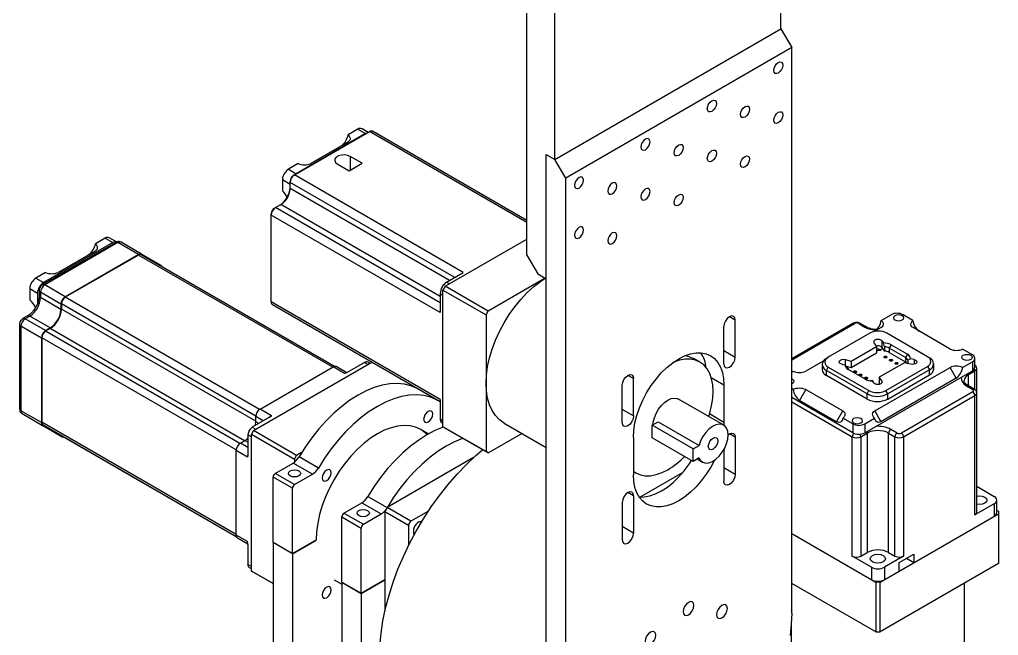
# Model space of a CAD drawing. Header units: millimetres. Extents: x 228 to 8791, y 273 to 5008.
# Drawn here: x 1195.1 to 1516.7, y 473.9 to 676.1 of the extents above; entities that cross this region are included whole.
import ezdxf

# ---------------------------------------------------------------- set-up
doc = ezdxf.new("R2010")
doc.units = ezdxf.units.MM

msp = doc.modelspace()

# ---------------------------------------------------------------- linework, layer by layer
at = {"color": 7, "linetype": 'Continuous', "lineweight": 25}
for p, q in [((1361.767, 598.715), (1361.767, 823.264)), ((1445.206, 673.015), (1445.206, 824.075)), ((1370.959, 630.153), (1370.959, 781.213)), ((1370.959, 630.153), (1445.206, 673.015)), ((1445.206, 673.015), (1448.741, 666.891)), ((1448.741, 666.891), (1374.495, 624.029)), ((1448.741, 481.128), (1448.741, 666.891)), ((1306.189, 640.1), (1302.994, 638.255)), ((1306.189, 640.1), (1308.734, 638.63)), ((1309.625, 639.063), (1307.588, 640.238)), ((1285.364, 625.058), (1310.042, 639.304)), ((1308.734, 638.63), (1285.965, 625.486)), ((1361.767, 609.444), (1310.042, 639.304)), ((1361.767, 610.12), (1311.042, 639.403)), ((1302.924, 635.861), (1290.761, 628.84)), ((1307.603, 628.915), (1303.714, 631.16)), ((1303.714, 631.16), (1303.714, 626.67)), ((1368.131, 441.94), (1368.131, 631.786)), ((1368.131, 631.786), (1370.959, 630.153)), ((1286.615, 628.8), (1283.42, 626.956)), ((1299.471, 628.711), (1303.36, 626.466)), ((1303.36, 626.466), (1307.603, 628.915)), ((1374.495, 624.029), (1370.959, 630.153)), ((1283.42, 626.956), (1285.965, 625.486)), ((1285.011, 624.853), (1285.364, 625.058)), ((1340.872, 593.014), (1285.364, 625.058)), ((1374.495, 438.266), (1374.495, 624.029)), ((1281.44, 623.526), (1281.44, 619.837)), ((1281.44, 623.526), (1283.95, 622.077)), ((1283.95, 620.567), (1283.95, 623.016)), ((1338.043, 591.381), (1283.95, 622.608)), ((1336.275, 590.36), (1283.95, 620.567)), ((1278.823, 614.137), (1279.177, 614.341)), ((1279.177, 614.341), (1280.945, 615.362)), ((1333.271, 583.113), (1279.177, 614.341)), ((1333.271, 585.154), (1280.945, 615.362)), ((1277.763, 583.394), (1277.763, 612.3)), ((1333.271, 579.848), (1277.763, 611.892)), ((1226.667, 602.932), (1202.625, 589.053)), ((1225.72, 602.858), (1202.951, 589.714)), ((1227.417, 602.858), (1203.375, 588.979)), ((1223.174, 604.328), (1219.979, 602.483)), ((1223.174, 604.328), (1225.72, 602.858)), ((1227.12, 602.997), (1224.574, 604.466)), ((1234.134, 598.98), (1227.417, 602.858)), ((1235.134, 599.079), (1228.417, 602.957)), ((1334.897, 588.503), (1361.767, 604.015)), ((1219.909, 600.089), (1207.747, 593.068)), ((1234.134, 598.98), (1210.093, 585.101)), ((1234.134, 598.776), (1210.093, 584.897)), ((1297.951, 561.936), (1234.134, 598.776)), ((1298.518, 562.2), (1235.009, 598.863)), ((1241.569, 595.363), (1235.166, 599.06)), ((1361.767, 598.715), (1365.303, 592.592)), ((1203.6, 593.028), (1200.405, 591.183)), ((1335.392, 589.85), (1340.872, 593.014)), ((1365.303, 592.592), (1368.131, 590.959)), ((1200.405, 591.183), (1202.951, 589.714)), ((1210.093, 585.101), (1203.375, 588.979)), ((1334.897, 588.503), (1334.19, 587.278)), ((1349.039, 580.339), (1334.897, 588.503)), ((1335.392, 589.85), (1336.311, 589.319)), ((1367.783, 591.16), (1349.039, 580.339)), ((1198.425, 587.754), (1200.971, 586.285)), ((1198.425, 587.754), (1198.425, 584.065)), ((1200.971, 586.285), (1200.971, 582.887)), ((1201.522, 587.142), (1201.522, 585.427)), ((1208.678, 582.652), (1201.961, 586.53)), ((1201.961, 586.53), (1201.961, 584.815)), ((1333.271, 586.176), (1333.271, 579.848)), ((1333.271, 586.176), (1334.19, 585.645)), ((1334.19, 587.278), (1348.332, 579.114)), ((1334.19, 542.368), (1334.19, 587.278)), ((1208.678, 580.937), (1201.961, 584.815)), ((1208.678, 582.652), (1208.678, 580.937)), ((1208.855, 582.754), (1208.855, 581.039)), ((1272.682, 545.908), (1208.855, 582.754)), ((1273.919, 548.051), (1210.093, 584.897)), ((1333.271, 551.35), (1277.763, 583.394)), ((1278.177, 582.479), (1333.271, 550.674)), ((1272.672, 544.199), (1208.855, 581.039)), ((1284.364, 578.906), (1333.271, 550.673)), ((1348.332, 579.114), (1349.039, 580.339)), ((1348.332, 579.114), (1348.332, 534.204)), ((1478.186, 577.318), (1481.381, 579.162)), ((1488.536, 577.318), (1485.341, 579.162)), ((1195.087, 575.997), (1195.087, 548.234)), ((1197.676, 578.765), (1196.191, 577.908)), ((1198.425, 578.691), (1196.941, 577.834)), ((1203.658, 573.956), (1196.941, 577.834)), ((1205.143, 574.813), (1198.425, 578.691)), ((1430.158, 577.424), (1428.284, 578.506)), ((1430.158, 565.176), (1430.158, 577.424)), ((1468.839, 576.341), (1448.741, 564.739)), ((1448.741, 564.401), (1469.339, 576.292)), ((1470.753, 576.292), (1472.825, 575.096)), ((1473.325, 575.145), (1471.253, 576.341)), ((1202.244, 571.506), (1195.526, 575.384)), ((1195.526, 575.384), (1195.526, 547.622)), ((1205.143, 574.813), (1203.658, 573.956)), ((1205.143, 574.609), (1203.658, 573.752)), ((1267.484, 536.906), (1203.658, 573.752)), ((1268.959, 537.769), (1205.143, 574.609)), ((1426.411, 563.013), (1426.411, 575.261)), ((1474.475, 573.108), (1460.757, 565.188)), ((1478.116, 574.924), (1475.868, 573.626)), ((1493.379, 565.392), (1480.015, 573.108)), ((1500.768, 567.903), (1488.606, 574.924)), ((1202.244, 571.506), (1202.244, 543.744)), ((1202.421, 571.609), (1202.421, 543.846)), ((1266.247, 534.762), (1202.421, 571.609)), ((1475.738, 569.889), (1476.605, 568.739)), ((1478.398, 570.557), (1478.887, 569.907)), ((1478.398, 570.557), (1478.398, 568.434)), ((1479.285, 568.657), (1478.887, 569.907)), ((1481.397, 569.301), (1480.773, 568.22)), ((1481.397, 569.301), (1486.786, 566.191)), ((1430.158, 565.176), (1426.411, 567.34)), ((1468.325, 563.959), (1476.605, 568.739)), ((1468.325, 561.836), (1476.605, 566.616)), ((1476.605, 568.739), (1476.605, 566.616)), ((1478.398, 568.434), (1479.285, 567.255)), ((1479.285, 568.657), (1479.285, 567.255)), ((1486.161, 565.11), (1480.773, 568.22)), ((1480.773, 568.22), (1480.773, 566.818)), ((1480.773, 566.818), (1486.161, 563.707)), ((1486.786, 566.191), (1486.161, 565.11)), ((1508.11, 566.018), (1504.915, 567.862)), ((1271.965, 541.138), (1310.855, 563.589)), ((1308.451, 563.507), (1302.745, 560.213)), ((1308.451, 563.507), (1309.583, 562.854)), ((1310.168, 563.192), (1309.451, 563.606)), ((1310.855, 563.589), (1324.998, 555.425)), ((1418.582, 563.621), (1416.46, 564.845)), ((1459.108, 563.95), (1453.368, 560.636)), ((1458.727, 562.868), (1458.727, 561.14)), ((1460.133, 564.828), (1460.757, 565.188)), ((1465.176, 562.924), (1466.301, 562.641)), ((1466.333, 564.459), (1468.325, 563.959)), ((1466.333, 564.459), (1466.333, 562.609)), ((1468.325, 563.959), (1468.325, 561.836)), ((1485.811, 563.424), (1477.531, 558.644)), ((1487.803, 562.924), (1485.811, 563.424)), ((1486.161, 565.11), (1486.161, 563.707)), ((1487.835, 564.741), (1486.919, 564.251)), ((1486.919, 564.251), (1486.919, 563.146)), ((1488.96, 564.459), (1487.835, 564.741)), ((1488.96, 564.459), (1488.96, 562.924)), ((1493.379, 565.392), (1494.003, 565.032)), ((1495.409, 561.344), (1495.409, 563.073)), ((1504.915, 561.887), (1508.11, 563.732)), ((1508.11, 563.732), (1508.11, 560.792)), ((1508.93, 561.935), (1508.93, 564.875)), ((1274.086, 548.159), (1298.127, 562.038)), ((1301.84, 559.895), (1298.127, 562.038)), ((1302.58, 560.143), (1299.127, 562.137)), ((1448.741, 560.319), (1449.221, 560.596)), ((1460.133, 560.909), (1460.757, 561.99)), ((1473.497, 553.194), (1460.133, 560.909)), ((1460.133, 559.18), (1460.133, 560.909)), ((1460.757, 561.99), (1474.121, 554.275)), ((1466.301, 562.641), (1467.217, 561.69)), ((1466.679, 562.249), (1468.325, 561.836)), ((1472.738, 558.082), (1467.35, 561.192)), ((1472.755, 540.382), (1508.11, 560.792)), ((1476.019, 547.56), (1500.768, 561.847)), ((1479.661, 554.275), (1493.379, 562.194)), ((1494.003, 561.113), (1480.285, 553.194)), ((1493.379, 562.194), (1494.003, 561.113)), ((1494.003, 559.384), (1494.003, 561.113)), ((1502.807, 558.316), (1500.768, 561.847)), ((1506.865, 559.527), (1508.937, 560.723)), ((1508.937, 554.54), (1508.937, 560.723)), ((1509.523, 514.238), (1509.523, 561.539)), ((1396.825, 558.182), (1394.951, 559.263)), ((1396.825, 545.933), (1396.825, 558.182)), ((1426.503, 556.068), (1422.335, 558.474)), ((1449.005, 556.624), (1448.741, 556.5)), ((1473.497, 551.465), (1460.133, 559.18)), ((1475.738, 556.826), (1475.249, 557.476)), ((1478.398, 557.494), (1477.531, 558.644)), ((1477.531, 558.644), (1477.531, 556.521)), ((1477.631, 556.389), (1477.531, 556.521)), ((1502.807, 558.316), (1478.058, 544.029)), ((1478.398, 557.494), (1478.398, 556.826)), ((1480.285, 551.465), (1494.003, 559.384)), ((1506.865, 555.783), (1506.865, 559.527)), ((1324.998, 555.425), (1324.829, 555.328)), ((1324.998, 555.425), (1325.705, 555.016)), ((1332.057, 551.229), (1325.693, 554.903)), ((1325.705, 554.897), (1325.705, 555.016)), ((1393.078, 543.77), (1393.078, 556.018)), ((1426.503, 556.068), (1426.503, 543.82)), ((1449.221, 554.621), (1448.741, 554.898)), ((1453.368, 554.581), (1451.329, 551.05)), ((1453.368, 554.581), (1465.53, 547.56)), ((1473.497, 553.194), (1474.121, 554.275)), ((1473.497, 551.465), (1473.497, 553.194)), ((1480.285, 553.194), (1479.661, 554.275)), ((1480.285, 551.465), (1480.285, 553.194)), ((1508.23, 553.841), (1484.797, 540.313)), ((1506.158, 555.853), (1508.23, 554.657)), ((1508.73, 554.706), (1506.658, 555.903)), ((1333.271, 551.35), (1333.271, 545.022)), ((1426.432, 542.924), (1411.582, 551.496)), ((1468.795, 540.382), (1448.741, 551.959)), ((1448.741, 550.571), (1468.632, 539.088)), ((1463.491, 544.029), (1451.329, 551.05)), ((1485.504, 539.088), (1508.937, 552.616)), ((1508.937, 513.422), (1508.937, 552.616)), ((1202.244, 543.744), (1195.526, 547.622)), ((1195.941, 546.706), (1202.658, 542.828)), ((1277.798, 546.016), (1274.086, 548.159)), ((1396.825, 545.933), (1393.078, 548.097)), ((1463.491, 544.029), (1465.53, 547.56)), ((1476.019, 547.56), (1478.058, 544.029)), ((1266.237, 507.006), (1202.421, 543.846)), ((1277.246, 545.493), (1271.54, 542.199)), ((1272.672, 543.994), (1272.672, 545.709)), ((1275.146, 544.281), (1272.672, 545.709)), ((1273.661, 543.423), (1272.672, 543.994)), ((1277.246, 545.493), (1277.798, 546.016)), ((1333.271, 545.022), (1334.19, 544.491)), ((1333.892, 543.649), (1334.19, 543.477)), ((1354.236, 543.611), (1368.131, 535.589)), ((1402.921, 542.862), (1404.874, 543.99)), ((1404.874, 543.99), (1418.309, 536.234)), ((1426.503, 543.82), (1421.735, 546.572)), ((1426.503, 543.82), (1426.482, 542.894)), ((1468.795, 543.322), (1465.6, 545.166)), ((1472.755, 543.322), (1475.949, 545.166)), ((1202.343, 543.01), (1202.375, 542.99)), ((1202.375, 542.99), (1209.093, 539.113)), ((1202.783, 543.045), (1266.292, 506.382)), ((1271.965, 541.138), (1271.257, 539.913)), ((1271.54, 542.199), (1272.672, 541.546)), ((1286.107, 532.974), (1271.965, 541.138)), ((1329.46, 540.034), (1326.907, 541.508)), ((1348.332, 534.204), (1334.19, 542.368)), ((1334.19, 542.368), (1334.897, 541.96)), ((1334.897, 541.96), (1349.039, 533.796)), ((1402.921, 538.78), (1402.921, 542.862)), ((1416.356, 535.106), (1402.921, 542.862)), ((1468.795, 543.322), (1468.795, 540.382)), ((1471.461, 539.088), (1473.532, 540.284)), ((1472.755, 543.322), (1472.755, 540.382)), ((1473.532, 540.284), (1473.532, 501.09)), ((1480.603, 501.09), (1480.603, 540.284)), ((1480.603, 540.284), (1482.675, 539.088)), ((1483.382, 540.313), (1481.311, 541.509)), ((1209.188, 539.347), (1209.218, 539.329)), ((1209.218, 539.329), (1266.293, 506.38)), ((1267.651, 537.014), (1269.136, 537.871)), ((1270.126, 537.299), (1269.136, 537.871)), ((1270.126, 539.749), (1270.126, 533.161)), ((1270.126, 539.749), (1271.257, 539.096)), ((1271.257, 539.913), (1285.4, 531.749)), ((1271.257, 495.003), (1271.257, 539.913)), ((1349.039, 533.796), (1360.138, 540.203)), ((1396.734, 538.883), (1396.734, 526.634)), ((1416.356, 531.024), (1402.921, 538.78)), ((1430.158, 538.933), (1428.284, 540.014)), ((1430.158, 538.933), (1430.158, 526.684)), ((1468.632, 499.894), (1468.632, 539.088)), ((1471.461, 539.088), (1471.461, 499.894)), ((1482.675, 499.894), (1482.675, 539.088)), ((1485.504, 539.088), (1485.504, 499.894)), ((1269.949, 532.421), (1266.237, 534.564)), ((1266.237, 506.802), (1266.237, 534.564)), ((1270.126, 535.585), (1267.651, 537.014)), ((1287.76, 533.928), (1286.107, 532.974)), ((1349.039, 533.796), (1348.332, 534.204)), ((1416.356, 535.106), (1418.309, 536.234)), ((1416.356, 531.024), (1416.356, 535.106)), ((1426.411, 534.804), (1426.411, 524.521)), ((1285.4, 531.749), (1286.107, 532.974)), ((1285.4, 531.749), (1285.4, 530.771)), ((1293.26, 528.833), (1286.896, 532.506)), ((1344.23, 532.238), (1315.805, 515.829)), ((1418.309, 532.151), (1416.356, 531.024)), ((1417.699, 531.799), (1419.432, 530.799)), ((1279.071, 527.073), (1284.932, 530.456)), ((1291.296, 526.782), (1284.932, 530.456)), ((1396.734, 527.737), (1397.583, 527.247)), ((1398.86, 519.287), (1413.062, 527.486)), ((1430.158, 526.684), (1426.411, 528.848)), ((1284.728, 522.174), (1278.364, 525.848)), ((1278.364, 504.416), (1278.364, 525.848)), ((1285.435, 523.399), (1279.071, 527.073)), ((1285.435, 523.399), (1291.296, 526.782)), ((1284.728, 500.742), (1284.728, 522.174)), ((1509.523, 522.823), (1515.252, 519.516)), ((1309.488, 519.464), (1315.8, 515.821)), ((1396.825, 519.69), (1394.951, 520.772)), ((1396.825, 519.69), (1396.825, 507.442)), ((1516.13, 514.209), (1516.13, 518.292)), ((1301.663, 514.031), (1307.524, 517.414)), ((1307.524, 517.414), (1313.888, 513.74)), ((1315.805, 515.829), (1315.098, 514.604)), ((1315.098, 514.604), (1322.876, 510.114)), ((1315.098, 514.604), (1315.098, 481.771)), ((1323.583, 511.339), (1315.805, 515.829)), ((1329.399, 514.696), (1323.583, 511.339)), ((1393.078, 517.526), (1393.078, 505.278)), ((1515.252, 517.067), (1508.937, 513.422)), ((1515.252, 517.067), (1515.252, 512.984)), ((1516.666, 514.617), (1516.13, 514.926)), ((1516.666, 514.617), (1516.666, 497.47)), ((1300.956, 512.806), (1307.32, 509.132)), ((1300.956, 491.374), (1300.956, 512.806)), ((1301.663, 514.031), (1308.027, 510.357)), ((1308.027, 510.357), (1313.888, 513.74)), ((1322.876, 510.114), (1323.583, 511.339)), ((1477.775, 491.35), (1516.666, 513.801)), ((1307.32, 487.7), (1307.32, 509.132)), ((1322.876, 510.114), (1322.876, 503.398)), ((1396.825, 507.442), (1393.078, 509.605)), ((1269.949, 504.659), (1266.237, 506.802)), ((1266.651, 505.886), (1270.091, 503.9)), ((1284.728, 500.742), (1292.527, 505.245)), ((1284.728, 500.701), (1292.506, 505.191)), ((1448.741, 507.294), (1476.361, 491.35)), ((1270.126, 503.715), (1269.949, 504.659)), ((1270.126, 503.715), (1270.126, 497.126)), ((1284.728, 500.742), (1278.364, 504.416)), ((1278.364, 504.375), (1278.399, 504.395)), ((1284.728, 500.701), (1278.364, 504.375)), ((1278.364, 504.375), (1278.364, 459.425)), ((1284.728, 500.701), (1284.728, 455.752)), ((1474.947, 496.249), (1468.632, 499.894)), ((1471.461, 499.894), (1473.532, 501.09)), ((1485.504, 499.894), (1479.189, 496.249)), ((1480.603, 501.09), (1482.675, 499.894)), ((1484.09, 497.853), (1488.827, 500.588)), ((1486.458, 499.097), (1486.349, 499.157)), ((1486.458, 499.097), (1486.458, 499.22)), ((1488.827, 497.73), (1486.458, 499.097)), ((1488.827, 500.588), (1488.827, 497.73)), ((1270.126, 497.126), (1271.257, 496.473)), ((1270.54, 496.21), (1271.257, 495.796)), ((1474.947, 496.249), (1474.947, 492.166)), ((1516.666, 497.47), (1477.775, 475.019)), ((1479.189, 496.249), (1479.189, 492.166)), ((1484.09, 494.995), (1484.09, 497.853)), ((1278.364, 490.901), (1271.257, 495.003)), ((1271.257, 495.003), (1271.965, 494.595)), ((1271.965, 494.595), (1278.364, 490.901)), ((1298.41, 492.143), (1300.956, 490.673)), ((1307.32, 487.7), (1315.063, 492.17)), ((1307.32, 487.659), (1315.063, 492.129)), ((1315.027, 492.149), (1315.063, 492.129)), ((1315.098, 493.528), (1315.063, 492.17)), ((1315.063, 492.129), (1315.098, 490.77)), ((1300.956, 491.374), (1307.32, 487.7)), ((1300.956, 491.333), (1300.991, 491.353)), ((1300.956, 491.333), (1300.956, 446.423)), ((1300.956, 491.333), (1307.32, 487.659)), ((1476.361, 475.019), (1448.741, 490.963)), ((1477.775, 491.35), (1476.361, 491.35)), ((1476.361, 491.35), (1476.361, 475.019)), ((1477.775, 475.019), (1477.775, 491.35)), ((1505.568, 463.584), (1505.568, 491.063)), ((1307.32, 487.659), (1307.32, 442.749)), ((1448.568, 476.89), (1448.568, 463.584)), ((1476.361, 475.019), (1477.775, 475.019))]:
    msp.add_line(p, q, dxfattribs=at)
at = {"color": 7, "linetype": 'Continuous', "lineweight": 25, "flags": 128}
for points in [[(1444.322, 658.542), (1443.754, 658.345), (1443.272, 658.438), (1442.95, 658.809), (1442.837, 659.4), (1442.95, 660.121), (1443.272, 660.863), (1443.754, 661.513), (1444.322, 661.972), (1444.89, 662.169), (1445.372, 662.076), (1445.694, 661.705), (1445.807, 661.114), (1445.694, 660.393), (1445.372, 659.651), (1444.89, 659.001), (1444.322, 658.542)], [(1422.519, 645.956), (1421.951, 645.758), (1421.469, 645.852), (1421.147, 646.222), (1421.034, 646.813), (1421.147, 647.535), (1421.469, 648.277), (1421.951, 648.927), (1422.519, 649.385), (1423.088, 649.583), (1423.569, 649.489), (1423.891, 649.119), (1424.004, 648.528), (1423.891, 647.806), (1423.569, 647.064), (1423.088, 646.414), (1422.519, 645.956)], [(1433.421, 644.084), (1432.852, 643.886), (1432.371, 643.98), (1432.049, 644.35), (1431.936, 644.941), (1432.049, 645.663), (1432.371, 646.405), (1432.852, 647.055), (1433.421, 647.513), (1433.989, 647.711), (1434.471, 647.617), (1434.792, 647.247), (1434.906, 646.656), (1434.792, 645.934), (1434.471, 645.192), (1433.989, 644.542), (1433.421, 644.084)], [(1444.322, 642.211), (1443.754, 642.014), (1443.272, 642.107), (1442.95, 642.478), (1442.837, 643.069), (1442.95, 643.79), (1443.272, 644.532), (1443.754, 645.182), (1444.322, 645.641), (1444.89, 645.838), (1445.372, 645.745), (1445.694, 645.374), (1445.807, 644.783), (1445.694, 644.062), (1445.372, 643.32), (1444.89, 642.67), (1444.322, 642.211)], [(1302.994, 638.255), (1303.358, 637.809), (1303.577, 637.358), (1303.642, 636.921), (1303.552, 636.516), (1303.309, 636.158), (1302.924, 635.861)], [(1309.258, 638.851), (1309.12, 638.809), (1308.734, 638.63)], [(1400.717, 633.37), (1401.285, 633.828), (1401.767, 634.478), (1402.089, 635.22), (1402.202, 635.942), (1402.089, 636.532), (1401.767, 636.903), (1401.285, 636.997), (1400.717, 636.799), (1400.149, 636.34), (1399.667, 635.691), (1399.345, 634.949), (1399.232, 634.227), (1399.345, 633.636), (1399.667, 633.266), (1400.149, 633.172), (1400.717, 633.37)], [(1411.618, 631.497), (1411.05, 631.3), (1410.568, 631.393), (1410.246, 631.764), (1410.133, 632.355), (1410.246, 633.076), (1410.568, 633.818), (1411.05, 634.468), (1411.618, 634.927), (1412.186, 635.124), (1412.668, 635.031), (1412.99, 634.66), (1413.103, 634.069), (1412.99, 633.348), (1412.668, 632.606), (1412.186, 631.956), (1411.618, 631.497)], [(1303.714, 631.16), (1302.86, 631.505), (1301.854, 631.661), (1300.816, 631.608), (1299.872, 631.354), (1299.135, 630.929), (1298.695, 630.384), (1298.604, 629.785), (1298.873, 629.204), (1299.471, 628.711)], [(1422.519, 629.625), (1421.951, 629.428), (1421.469, 629.521), (1421.147, 629.892), (1421.034, 630.483), (1421.147, 631.204), (1421.469, 631.946), (1421.951, 632.596), (1422.519, 633.055), (1423.088, 633.252), (1423.569, 633.158), (1423.891, 632.788), (1424.004, 632.197), (1423.891, 631.476), (1423.569, 630.733), (1423.088, 630.084), (1422.519, 629.625)], [(1433.421, 627.753), (1432.852, 627.555), (1432.371, 627.649), (1432.049, 628.019), (1431.936, 628.61), (1432.049, 629.332), (1432.371, 630.074), (1432.852, 630.724), (1433.421, 631.182), (1433.989, 631.38), (1434.471, 631.286), (1434.792, 630.916), (1434.906, 630.325), (1434.792, 629.603), (1434.471, 628.861), (1433.989, 628.211), (1433.421, 627.753)], [(1285.965, 625.486), (1285.579, 625.219), (1285.441, 625.102)], [(1378.914, 620.783), (1379.483, 621.242), (1379.964, 621.892), (1380.286, 622.634), (1380.399, 623.355), (1380.286, 623.946), (1379.964, 624.317), (1379.483, 624.41), (1378.914, 624.213), (1378.346, 623.754), (1377.864, 623.104), (1377.543, 622.362), (1377.43, 621.641), (1377.543, 621.05), (1377.864, 620.679), (1378.346, 620.586), (1378.914, 620.783)], [(1389.816, 618.911), (1390.384, 619.37), (1390.866, 620.019), (1391.188, 620.762), (1391.301, 621.483), (1391.188, 622.074), (1390.866, 622.444), (1390.384, 622.538), (1389.816, 622.34), (1389.247, 621.882), (1388.766, 621.232), (1388.444, 620.49), (1388.331, 619.769), (1388.444, 619.178), (1388.766, 618.807), (1389.247, 618.714), (1389.816, 618.911)], [(1400.717, 617.039), (1401.285, 617.497), (1401.767, 618.147), (1402.089, 618.889), (1402.202, 619.611), (1402.089, 620.202), (1401.767, 620.572), (1401.285, 620.666), (1400.717, 620.468), (1400.149, 620.01), (1399.667, 619.36), (1399.345, 618.618), (1399.232, 617.896), (1399.345, 617.305), (1399.667, 616.935), (1400.149, 616.841), (1400.717, 617.039)], [(1411.618, 615.167), (1411.05, 614.969), (1410.568, 615.063), (1410.246, 615.433), (1410.133, 616.024), (1410.246, 616.745), (1410.568, 617.488), (1411.05, 618.137), (1411.618, 618.596), (1412.186, 618.793), (1412.668, 618.7), (1412.99, 618.329), (1413.103, 617.738), (1412.99, 617.017), (1412.668, 616.275), (1412.186, 615.625), (1411.618, 615.167)], [(1378.914, 604.452), (1379.483, 604.911), (1379.964, 605.561), (1380.286, 606.303), (1380.399, 607.024), (1380.286, 607.615), (1379.964, 607.986), (1379.483, 608.079), (1378.914, 607.882), (1378.346, 607.423), (1377.864, 606.774), (1377.543, 606.031), (1377.43, 605.31), (1377.543, 604.719), (1377.864, 604.349), (1378.346, 604.255), (1378.914, 604.452)], [(1389.816, 602.58), (1390.384, 603.039), (1390.866, 603.689), (1391.188, 604.431), (1391.301, 605.152), (1391.188, 605.743), (1390.866, 606.114), (1390.384, 606.207), (1389.816, 606.01), (1389.247, 605.551), (1388.766, 604.901), (1388.444, 604.159), (1388.331, 603.438), (1388.444, 602.847), (1388.766, 602.476), (1389.247, 602.383), (1389.816, 602.58)], [(1219.979, 602.483), (1220.343, 602.036), (1220.562, 601.586), (1220.628, 601.149), (1220.538, 600.743), (1220.295, 600.385), (1219.909, 600.089)], [(1235.493, 598.583), (1235.441, 598.726), (1235.31, 598.933), (1235.134, 599.079), (1234.92, 599.158), (1234.676, 599.168), (1234.41, 599.108), (1234.134, 598.98)], [(1348.332, 556.659), (1348.459, 559.338), (1348.837, 562.129), (1349.463, 564.998), (1350.328, 567.908), (1351.421, 570.824), (1352.729, 573.707), (1354.235, 576.522), (1355.92, 579.234), (1357.763, 581.808), (1359.741, 584.212), (1361.829, 586.416), (1364, 588.392), (1366.228, 590.116), (1367.795, 591.153)], [(1284.364, 578.906), (1284.364, 578.906), (1284.333, 578.925)], [(1485.067, 577.442), (1485.438, 577.763), (1485.569, 578.141), (1485.438, 578.52), (1485.067, 578.84), (1484.512, 579.055), (1483.856, 579.13), (1483.201, 579.055), (1482.645, 578.84), (1482.274, 578.52), (1482.144, 578.141), (1482.274, 577.763), (1482.645, 577.442), (1483.201, 577.228), (1483.856, 577.153), (1484.512, 577.228), (1485.067, 577.442)], [(1430.158, 577.424), (1430.016, 578.17), (1429.61, 578.637), (1429.002, 578.756), (1428.285, 578.506), (1427.568, 577.928), (1426.96, 577.108), (1426.553, 576.171), (1426.411, 575.261)], [(1478.186, 577.318), (1478.55, 576.871), (1478.769, 576.42), (1478.835, 575.983), (1478.745, 575.578), (1478.502, 575.22), (1478.116, 574.924)], [(1488.606, 574.924), (1488.22, 575.22), (1487.978, 575.578), (1487.887, 575.983), (1487.953, 576.42), (1488.172, 576.871), (1488.536, 577.318)], [(1478.398, 570.557), (1478.075, 570.825), (1477.599, 571.002), (1477.042, 571.06), (1476.49, 570.99), (1476.025, 570.804), (1475.719, 570.529), (1475.618, 570.208), (1475.738, 569.889)], [(1396.734, 538.883), (1396.861, 541.2), (1397.241, 543.624), (1397.867, 546.114), (1398.728, 548.628), (1399.809, 551.122), (1401.093, 553.553), (1402.557, 555.881), (1404.176, 558.064), (1405.922, 560.067), (1407.766, 561.854), (1409.675, 563.395), (1411.618, 564.663), (1413.561, 565.638), (1415.471, 566.302), (1417.314, 566.643), (1419.06, 566.657), (1420.679, 566.342), (1422.143, 565.705), (1423.427, 564.756), (1424.509, 563.511), (1425.37, 561.992), (1425.996, 560.224), (1426.375, 558.238), (1426.503, 556.068)], [(1478.554, 568.226), (1478.454, 568.013), (1478.129, 567.732)], [(1507.553, 564.461), (1506.998, 564.247), (1506.342, 564.172), (1505.687, 564.247), (1505.131, 564.461), (1504.76, 564.782), (1504.63, 565.161), (1504.76, 565.539), (1505.131, 565.86), (1505.687, 566.074), (1506.342, 566.149), (1506.998, 566.074), (1507.553, 565.86), (1507.924, 565.539), (1508.055, 565.161), (1507.924, 564.782), (1507.553, 564.461)], [(1421.483, 545.781), (1421.802, 546.791), (1422.426, 549.276), (1422.805, 551.694), (1422.932, 554.006), (1422.805, 556.171), (1422.426, 558.152), (1421.802, 559.915), (1420.942, 561.431), (1419.863, 562.673), (1418.583, 563.62), (1417.122, 564.256), (1415.507, 564.57), (1413.765, 564.556), (1411.926, 564.215), (1410.021, 563.553), (1409.699, 563.412)], [(1413.817, 565.744), (1415.001, 565.481), (1416.46, 564.845)], [(1426.411, 563.013), (1426.553, 562.267), (1426.96, 561.799), (1427.568, 561.681), (1428.285, 561.931), (1429.002, 562.509), (1429.61, 563.329), (1430.016, 564.266), (1430.158, 565.176)], [(1465.176, 562.924), (1464.711, 563.11), (1464.405, 563.385), (1464.304, 563.706), (1464.425, 564.025), (1464.747, 564.294), (1465.223, 564.47), (1465.78, 564.528), (1466.333, 564.459)], [(1479.939, 565.054), (1479.777, 564.992), (1479.585, 564.97), (1479.394, 564.992), (1479.232, 565.054), (1479.123, 565.148), (1479.085, 565.259), (1479.123, 565.369), (1479.232, 565.463), (1479.394, 565.525), (1479.585, 565.547), (1479.777, 565.525), (1479.939, 565.463), (1480.047, 565.369), (1480.085, 565.259), (1480.047, 565.148), (1479.939, 565.054)], [(1481.735, 564.018), (1481.573, 563.955), (1481.381, 563.933), (1481.19, 563.955), (1481.028, 564.018), (1480.919, 564.111), (1480.881, 564.222), (1480.919, 564.332), (1481.028, 564.426), (1481.19, 564.488), (1481.381, 564.51), (1481.573, 564.488), (1481.735, 564.426), (1481.843, 564.332), (1481.881, 564.222), (1481.843, 564.111), (1481.735, 564.018)], [(1483.531, 562.981), (1483.369, 562.918), (1483.177, 562.896), (1482.986, 562.918), (1482.824, 562.981), (1482.715, 563.074), (1482.677, 563.185), (1482.715, 563.295), (1482.824, 563.389), (1482.986, 563.452), (1483.177, 563.474), (1483.369, 563.452), (1483.531, 563.389), (1483.639, 563.295), (1483.677, 563.185), (1483.639, 563.074), (1483.531, 562.981)], [(1488.96, 564.459), (1489.425, 564.273), (1489.731, 563.998), (1489.831, 563.677), (1489.711, 563.358), (1489.389, 563.089), (1488.913, 562.913), (1488.356, 562.854), (1487.803, 562.924)], [(1469.912, 560.229), (1469.75, 560.167), (1469.558, 560.145), (1469.367, 560.167), (1469.205, 560.229), (1469.097, 560.323), (1469.058, 560.434), (1469.097, 560.544), (1469.205, 560.638), (1469.367, 560.7), (1469.558, 560.722), (1469.75, 560.7), (1469.912, 560.638), (1470.02, 560.544), (1470.058, 560.434), (1470.02, 560.323), (1469.912, 560.229)], [(1471.708, 559.193), (1471.546, 559.13), (1471.355, 559.108), (1471.163, 559.13), (1471.001, 559.193), (1470.893, 559.286), (1470.855, 559.397), (1470.893, 559.507), (1471.001, 559.601), (1471.163, 559.663), (1471.355, 559.685), (1471.546, 559.663), (1471.708, 559.601), (1471.816, 559.507), (1471.855, 559.397), (1471.816, 559.286), (1471.708, 559.193)], [(1325.693, 554.903), (1323.678, 555.78), (1321.503, 556.331), (1319.188, 556.554), (1316.755, 556.444), (1314.225, 556.003), (1311.623, 555.236), (1308.971, 554.149), (1306.295, 552.752), (1303.618, 551.059), (1300.967, 549.084), (1298.364, 546.847), (1295.834, 544.366), (1293.401, 541.667), (1291.086, 538.772), (1288.911, 535.709), (1286.896, 532.506)], [(1354.236, 543.611), (1354.235, 543.611), (1352.729, 544.688), (1351.421, 546.061), (1350.328, 547.714), (1349.463, 549.626), (1348.837, 551.773), (1348.459, 554.127), (1348.332, 556.659)], [(1393.078, 556.018), (1393.22, 556.928), (1393.627, 557.865), (1394.235, 558.685), (1394.952, 559.264), (1395.669, 559.513), (1396.277, 559.395), (1396.683, 558.927), (1396.825, 558.182)], [(1448.741, 558.147), (1449.005, 558.022), (1449.376, 557.701), (1449.506, 557.323), (1449.376, 556.945), (1449.005, 556.624)], [(1473.504, 558.156), (1473.342, 558.093), (1473.151, 558.071), (1472.959, 558.093), (1472.797, 558.156), (1472.689, 558.249), (1472.651, 558.36), (1472.689, 558.47), (1472.797, 558.564), (1472.959, 558.627), (1473.151, 558.649), (1473.342, 558.627), (1473.504, 558.564), (1473.613, 558.47), (1473.651, 558.36), (1473.613, 558.249), (1473.504, 558.156)], [(1474.574, 557.515), (1474.593, 557.527), (1474.755, 557.59), (1474.947, 557.612), (1475.138, 557.59), (1475.3, 557.527), (1475.409, 557.434), (1475.447, 557.323), (1475.426, 557.241)], [(1475.738, 556.826), (1476.061, 556.558), (1476.537, 556.381), (1477.093, 556.323), (1477.646, 556.393), (1478.111, 556.579), (1478.417, 556.853), (1478.518, 557.175), (1478.398, 557.494)], [(1332.057, 551.229), (1330.042, 552.106), (1327.867, 552.658), (1325.552, 552.88), (1323.119, 552.77), (1320.589, 552.329), (1317.987, 551.562), (1315.335, 550.475), (1312.659, 549.079), (1309.982, 547.385), (1307.33, 545.411), (1304.728, 543.173), (1302.198, 540.693), (1299.765, 537.993), (1297.45, 535.098), (1295.275, 532.035), (1293.26, 528.833)], [(1403.146, 542.992), (1403.257, 543.92), (1403.623, 545.339), (1404.213, 546.763), (1404.996, 548.121), (1405.935, 549.344), (1406.981, 550.37), (1408.083, 551.149), (1409.184, 551.642), (1410.23, 551.823), (1411.169, 551.684), (1411.582, 551.496)], [(1330.81, 546.55), (1330.697, 547.141), (1330.375, 547.511), (1329.893, 547.605), (1329.325, 547.407), (1328.757, 546.949), (1328.275, 546.299), (1327.953, 545.557), (1327.84, 544.835), (1327.953, 544.244), (1328.275, 543.874), (1328.757, 543.78), (1329.325, 543.978), (1329.893, 544.436), (1330.375, 545.086), (1330.697, 545.828), (1330.81, 546.55)], [(1465.53, 547.56), (1465.916, 547.264), (1466.158, 546.906), (1466.249, 546.5), (1466.183, 546.064), (1465.964, 545.613), (1465.6, 545.166)], [(1475.949, 545.166), (1475.586, 545.613), (1475.366, 546.064), (1475.301, 546.5), (1475.391, 546.906), (1475.634, 547.264), (1476.019, 547.56)], [(1202.244, 543.744), (1202.271, 543.441), (1202.351, 543.181), (1202.482, 542.974), (1202.658, 542.828), (1202.872, 542.749), (1203.117, 542.739), (1203.267, 542.765)], [(1272.53, 542.77), (1272.604, 543.159), (1272.672, 543.994)], [(1396.825, 545.933), (1396.683, 545.023), (1396.277, 544.087), (1395.669, 543.266), (1394.952, 542.688), (1394.235, 542.439), (1393.627, 542.557), (1393.22, 543.024), (1393.078, 543.77)], [(1465.6, 545.166), (1465.395, 544.627), (1465.114, 544.212), (1464.769, 543.937), (1464.372, 543.812), (1463.941, 543.843), (1463.491, 544.029)], [(1471.491, 543.643), (1471.862, 543.964), (1471.992, 544.342), (1471.862, 544.72), (1471.491, 545.041), (1470.935, 545.255), (1470.28, 545.331), (1469.624, 545.255), (1469.069, 545.041), (1468.698, 544.72), (1468.567, 544.342), (1468.698, 543.964), (1469.069, 543.643), (1469.624, 543.429), (1470.28, 543.354), (1470.935, 543.429), (1471.491, 543.643)], [(1478.058, 544.029), (1477.609, 543.843), (1477.177, 543.812), (1476.781, 543.937), (1476.435, 544.212), (1476.155, 544.627), (1475.949, 545.166)], [(1329.037, 539.797), (1328.385, 540.417), (1326.881, 541.488), (1325.198, 542.25), (1323.358, 542.694), (1321.384, 542.812), (1319.3, 542.605), (1317.133, 542.074), (1314.91, 541.226), (1312.659, 540.072), (1310.407, 538.627), (1308.184, 536.907), (1306.017, 534.936), (1303.933, 532.738), (1301.959, 530.34), (1300.119, 527.772), (1298.436, 525.067), (1296.932, 522.259), (1295.625, 519.382), (1294.532, 516.474), (1293.666, 513.569), (1293.039, 510.706), (1292.657, 507.919), (1292.527, 505.245)], [(1334.388, 542.254), (1334.215, 542.194), (1331.563, 541.107), (1328.887, 539.71), (1326.21, 538.017), (1323.559, 536.042), (1320.956, 533.805), (1318.426, 531.324), (1315.993, 528.625), (1313.678, 525.73), (1311.503, 522.667), (1309.488, 519.464)], [(1418.309, 532.151), (1418.837, 531.286), (1419.584, 530.719), (1420.509, 530.478), (1421.563, 530.578), (1422.691, 531.013), (1423.831, 531.759), (1424.923, 532.778), (1425.909, 534.014), (1426.736, 535.401), (1427.361, 536.867), (1427.75, 538.332), (1427.882, 539.719), (1427.75, 540.953), (1427.361, 541.97), (1426.736, 542.714), (1425.909, 543.146), (1424.923, 543.244), (1423.831, 543.001), (1422.691, 542.431), (1421.563, 541.564), (1420.509, 540.447), (1419.584, 539.138), (1418.837, 537.709), (1418.309, 536.234)], [(1427.882, 539.731), (1428.285, 540.015), (1429.002, 540.264), (1429.61, 540.146), (1430.016, 539.678), (1430.158, 538.933)], [(1269.136, 537.871), (1269.826, 538.347), (1270.126, 538.606)], [(1340.751, 538.58), (1340.579, 538.52), (1337.927, 537.433), (1335.251, 536.037), (1332.574, 534.343), (1329.923, 532.368), (1327.32, 530.131), (1324.79, 527.651), (1322.357, 524.951), (1320.042, 522.056), (1317.867, 518.993), (1315.852, 515.79)], [(1422.932, 538.682), (1423.535, 538.891), (1424.047, 538.792), (1424.388, 538.399), (1424.508, 537.771), (1424.388, 537.005), (1424.047, 536.218), (1423.535, 535.528), (1422.932, 535.041), (1422.329, 534.831), (1421.817, 534.93), (1421.475, 535.324), (1421.355, 535.951), (1421.475, 536.717), (1421.817, 537.505), (1422.329, 538.195), (1422.932, 538.682)], [(1313.33, 466.637), (1313.457, 470.523), (1313.836, 474.532), (1314.465, 478.641), (1315.34, 482.825), (1316.457, 487.061), (1317.809, 491.323), (1319.388, 495.587), (1321.184, 499.826), (1323.187, 504.017), (1325.385, 508.135), (1327.766, 512.155), (1330.315, 516.054), (1333.018, 519.81), (1335.858, 523.399), (1338.819, 526.802), (1341.884, 529.998), (1345.034, 532.967), (1347.216, 534.849)], [(1423.34, 531.4), (1422.143, 529.149), (1420.679, 526.822), (1419.06, 524.638), (1417.314, 522.636), (1415.471, 520.849), (1413.561, 519.308), (1411.618, 518.039), (1409.675, 517.064), (1407.766, 516.401), (1405.922, 516.059), (1404.176, 516.045), (1402.557, 516.36), (1401.093, 516.997), (1399.809, 517.947), (1398.728, 519.192), (1397.867, 520.711), (1397.241, 522.479), (1396.861, 524.464), (1396.734, 526.634)], [(1398.653, 519.3), (1400.265, 519.325), (1402.109, 519.666), (1404.018, 520.33), (1405.961, 521.305), (1407.904, 522.573), (1409.814, 524.114), (1411.657, 525.901), (1413.404, 527.904), (1415.022, 530.087), (1415.832, 531.326)], [(1286.849, 526.236), (1286.192, 525.982), (1285.417, 525.893), (1284.642, 525.982), (1283.985, 526.236), (1283.546, 526.615), (1283.392, 527.062), (1283.546, 527.51), (1283.985, 527.889), (1284.642, 528.143), (1285.417, 528.232), (1286.192, 528.143), (1286.849, 527.889), (1287.288, 527.51), (1287.442, 527.062), (1287.288, 526.615), (1286.849, 526.236)], [(1297.477, 527.307), (1297.364, 527.898), (1297.042, 528.268), (1296.56, 528.362), (1295.992, 528.165), (1295.424, 527.706), (1294.942, 527.056), (1294.62, 526.314), (1294.507, 525.593), (1294.62, 525.002), (1294.942, 524.631), (1295.424, 524.538), (1295.992, 524.735), (1296.56, 525.194), (1297.042, 525.843), (1297.364, 526.586), (1297.477, 527.307)], [(1336.445, 527.744), (1335.251, 527.095), (1334.056, 526.365)], [(1396.734, 527.824), (1397.583, 527.247), (1399.043, 526.611), (1400.658, 526.297), (1402.4, 526.311), (1404.239, 526.652), (1406.144, 527.314), (1408.083, 528.286)], [(1430.158, 526.684), (1430.016, 525.774), (1429.61, 524.838), (1429.002, 524.018), (1428.285, 523.439), (1427.568, 523.19), (1426.96, 523.308), (1426.553, 523.775), (1426.411, 524.521)], [(1396.825, 519.69), (1396.683, 520.435), (1396.277, 520.903), (1395.669, 521.021), (1394.952, 520.772), (1394.235, 520.193), (1393.627, 519.373), (1393.22, 518.437), (1393.078, 517.526)], [(1509.523, 519.643), (1510.401, 519.735), (1511.358, 519.625), (1512.169, 519.312), (1512.711, 518.844), (1512.901, 518.292), (1512.711, 517.739), (1512.169, 517.271), (1511.358, 516.958), (1510.401, 516.849), (1509.523, 516.94)], [(1306.577, 514.847), (1307.234, 515.1), (1308.009, 515.189), (1308.784, 515.1), (1309.441, 514.847), (1309.88, 514.468), (1310.034, 514.02), (1309.88, 513.573), (1309.441, 513.194), (1308.784, 512.94), (1308.009, 512.851), (1307.234, 512.94), (1306.577, 513.194), (1306.138, 513.573), (1305.984, 514.02), (1306.138, 514.468), (1306.577, 514.847)], [(1326.362, 511.163), (1327.065, 511.417), (1327.315, 511.425)], [(1393.078, 505.278), (1393.22, 504.532), (1393.627, 504.065), (1394.235, 503.947), (1394.952, 504.196), (1395.669, 504.775), (1396.277, 505.595), (1396.683, 506.531), (1396.825, 507.442)], [(1270.049, 504.114), (1269.976, 504.356), (1269.949, 504.659)], [(1475.3, 500.07), (1476.111, 500.382), (1477.068, 500.492), (1478.025, 500.382), (1478.836, 500.07), (1479.378, 499.601), (1479.568, 499.049), (1479.378, 498.497), (1478.836, 498.028), (1478.025, 497.716), (1477.068, 497.606), (1476.111, 497.716), (1475.3, 498.028), (1474.758, 498.497), (1474.568, 499.049), (1474.758, 499.601), (1475.3, 500.07)], [(1297.477, 488.815), (1297.364, 489.406), (1297.042, 489.777), (1296.56, 489.87), (1295.992, 489.673), (1295.424, 489.214), (1294.942, 488.564), (1294.62, 487.822), (1294.507, 487.101), (1294.62, 486.51), (1294.942, 486.139), (1295.424, 486.046), (1295.992, 486.243), (1296.56, 486.702), (1297.042, 487.352), (1297.364, 488.094), (1297.477, 488.815)], [(1414.841, 480.615), (1415.521, 481.163), (1416.098, 481.941), (1416.483, 482.829), (1416.618, 483.692), (1416.483, 484.399), (1416.098, 484.842), (1415.521, 484.954), (1414.841, 484.718), (1414.161, 484.169), (1413.585, 483.392), (1413.2, 482.504), (1413.065, 481.641), (1413.2, 480.934), (1413.585, 480.491), (1414.161, 480.379), (1414.841, 480.615)], [(1425.837, 479.632), (1426.517, 480.18), (1427.093, 480.958), (1427.478, 481.846), (1427.614, 482.709), (1427.478, 483.416), (1427.093, 483.859), (1426.517, 483.971), (1425.837, 483.735), (1425.157, 483.186), (1424.581, 482.409), (1424.196, 481.521), (1424.061, 480.658), (1424.196, 479.951), (1424.581, 479.507), (1425.157, 479.395), (1425.837, 479.632)], [(1448.741, 481.128), (1448.614, 477.515), (1448.235, 473.78)], [(1402.337, 470.85), (1403.017, 471.399), (1403.594, 472.177), (1403.979, 473.064), (1404.114, 473.928), (1403.979, 474.635), (1403.594, 475.078), (1403.017, 475.19), (1402.337, 474.954), (1401.657, 474.405), (1401.081, 473.627), (1400.696, 472.74), (1400.561, 471.876), (1400.696, 471.169), (1401.081, 470.726), (1401.657, 470.614), (1402.337, 470.85)]]:
    msp.add_lwpolyline(points, dxfattribs=at)
at = {"color": 7, "linetype": 'Continuous', "lineweight": 25}
for centre, radius, start, end in [((1307.009, 638.955), 1.408, 65.69288, 125.61758), ((1297.573, 639.048), 5.479, 307.20322, 351.6809), ((1310.628, 638.486), 1.006, 65.69288, 125.61758), ((1288.639, 633.892), 5.48, 248.32255, 292.79315), ((1285.738, 623.331), 4.303, 122.60548, 177.39452), ((1287.02, 622.468), 3.074, 122.60548, 177.39452), ((1286.253, 622.911), 2.305, 122.60548, 177.39452), ((1276.658, 621.307), 7.3, 302.60548, 357.39452), ((1277.425, 620.864), 6.531, 302.60548, 357.39452), ((1276.778, 614.531), 7.063, 27.54075, 48.70141), ((1280.833, 611.752), 3.074, 122.60548, 177.39452), ((1280.066, 612.195), 2.305, 122.60548, 177.39452), ((1223.994, 603.183), 1.408, 65.69288, 125.61758), ((1214.558, 603.276), 5.479, 307.20322, 351.6809), ((1226.54, 601.713), 1.408, 65.69288, 125.61758), ((1226.978, 602.253), 0.747, 54.05337, 114.63618), ((1228.003, 602.04), 1.006, 65.69288, 125.61758), ((1234.647, 598.06), 0.88, 65.69288, 125.61758), ((1241.177, 594.685), 0.773, 13.77782, 106.22756), ((1205.624, 598.12), 5.48, 248.32255, 292.79315), ((1202.724, 587.558), 4.303, 122.60548, 177.39452), ((1205.27, 586.089), 4.303, 122.60548, 177.39452), ((1205.031, 586.39), 3.074, 122.60548, 177.39452), ((1202.937, 588.374), 0.747, 54.0541, 114.62787), ((1337.876, 585.966), 4.61, 122.60548, 177.39452), ((1202.276, 587.221), 0.76, 187.03054, 245.50792), ((1202.273, 585.503), 0.755, 185.95311, 245.60279), ((1194.285, 585.164), 7.684, 302.60548, 357.39452), ((1194.258, 579.161), 6.435, 20.48988, 49.6448), ((1211.749, 582.512), 3.074, 122.60548, 177.39452), ((1211.542, 582.631), 2.689, 122.60548, 177.39452), ((1278.743, 583.286), 0.986, 173.70115, 234.98667), ((1200.795, 581.406), 8.068, 302.60548, 357.39452), ((1201.002, 581.286), 7.684, 302.60548, 357.39452), ((1483.361, 575.341), 4.304, 62.60967, 117.39033), ((1195.804, 576.048), 0.719, 184.02375, 247.26424), ((1198.597, 575.245), 3.074, 122.60548, 177.39452), ((1196.501, 577.221), 0.754, 54.38304, 114.29998), ((1197.986, 578.077), 0.755, 54.40358, 114.0646), ((1469.046, 575.883), 0.503, 54.38242, 114.30712), ((1470.046, 574.927), 1.537, 62.60967, 117.39033), ((1471.046, 575.883), 0.503, 65.69288, 125.61758), ((1472.765, 578.11), 5.479, 307.20322, 351.6809), ((1493.957, 578.11), 5.479, 188.3191, 232.79678), ((1205.314, 571.367), 3.074, 122.60548, 177.39452), ((1205.107, 571.486), 2.689, 122.60548, 177.39452), ((1473.115, 574.715), 0.479, 63.85285, 127.27251), ((1476.837, 582.59), 8.5, 241.83764, 268.02168), ((1477.245, 567.762), 6.021, 62.60967, 117.39033), ((1478.971, 564.749), 5.159, 61.94005, 90.92882), ((1409.26, 560.437), 11.501, 6.71485, 32.80529), ((1477.072, 567.01), 1.945, 47.03132, 106.93311), ((1477.066, 565.413), 2.412, 68.10357, 101.01587), ((1477.064, 569.813), 2.337, 258.67985, 297.10804), ((1479.014, 564.986), 3.681, 61.45694, 85.77711), ((1479.014, 563.584), 3.681, 61.45694, 85.77711), ((1486.036, 564.544), 1.81, 6.27745, 65.53351), ((1502.891, 572.954), 5.48, 247.20685, 291.67745), ((1507.676, 564.875), 1.223, 290.78342, 69.21658), ((1309.037, 562.689), 1.006, 65.69288, 125.61758), ((1460.876, 562.868), 2.096, 110.78342, 249.21658), ((1461.364, 563.589), 1.71, 110.78342, 249.21658), ((1485.483, 563.747), 1.522, 19.3136, 63.52199), ((1485.304, 562.124), 1.801, 36.14695, 61.54756), ((1492.772, 563.793), 1.71, 290.78342, 69.21658), ((1493.259, 563.073), 2.096, 290.78342, 69.21658), ((1298.713, 561.22), 1.006, 65.69288, 125.61758), ((1302.516, 558.818), 1.272, 94.01989, 122.12436), ((1451.245, 565.688), 5.48, 248.32255, 292.79315), ((1461.129, 561.379), 2.414, 185.6948, 245.62534), ((1468.1, 562.839), 1.81, 186.27745, 245.53351), ((1468.653, 562.194), 1.522, 199.3136, 243.52199), ((1493.007, 561.583), 2.414, 294.37466, 354.3052), ((1502.891, 556.795), 5.48, 68.32255, 112.79315), ((1499.494, 562.68), 5.479, 307.20322, 351.6809), ((1505.539, 559.497), 1.327, 1.26879, 22.90135), ((1507.529, 562.075), 1.408, 294.37466, 354.3052), ((1507.511, 560.676), 1.427, 1.88561, 29.27501), ((1508.567, 561.607), 0.958, 292.72771, 356.0565), ((1475.165, 562.634), 5.159, 241.94005, 270.92882), ((1507.262, 558.464), 2.835, 175.81656, 247.08145), ((1507.855, 557.271), 2.463, 113.68454, 175.11552), ((1326.36, 556.163), 1.426, 242.10308, 264.24111), ((1451.245, 549.529), 5.48, 67.20685, 111.67745), ((1454.642, 555.414), 5.479, 188.3191, 232.79678), ((1476.891, 559.745), 7.378, 242.60967, 297.39033), ((1476.891, 559.621), 6.021, 242.60967, 297.39033), ((1506.451, 555.444), 0.503, 65.69288, 125.61758), ((1508.52, 554.275), 0.479, 64.03096, 127.25466), ((1508.075, 554.249), 0.437, 290.78342, 69.21658), ((1507.402, 552.546), 1.537, 2.60548, 57.39452), ((1508.567, 553.5), 0.958, 292.72771, 356.0565), ((1332.724, 552.489), 1.426, 242.10308, 264.24111), ((1476.891, 558.016), 7.378, 242.60967, 297.39033), ((1195.838, 548.309), 0.754, 185.6948, 245.62534), ((1196.478, 547.501), 0.959, 172.74417, 235.94365), ((1275.742, 545.569), 3.074, 122.60548, 177.39452), ((1203.253, 543.74), 0.839, 172.74417, 235.94365), ((1279.154, 543.776), 2.618, 121.19356, 141.20557), ((1334.698, 544.84), 1.439, 172.74417, 235.94365), ((1273.196, 539.61), 3.074, 122.60548, 177.39452), ((1470.775, 547.143), 4.304, 242.60967, 297.39033), ((1470.775, 544.203), 4.304, 242.60967, 297.39033), ((1472.206, 540.255), 1.327, 1.26879, 22.90135), ((1477.068, 533.46), 7.685, 62.60967, 117.39033), ((1477.136, 533.496), 9.035, 62.47814, 94.48197), ((1482.139, 540.214), 1.537, 122.60548, 177.39452), ((1484.211, 539.018), 1.537, 122.60548, 177.39452), ((1484.09, 541.677), 1.537, 242.60967, 297.39033), ((1483.969, 539.018), 1.537, 2.60548, 57.39452), ((1209.485, 539.792), 0.773, 193.59134, 286.41404), ((1470.18, 539.016), 1.549, 130.3163, 177.35085), ((1470.046, 541.817), 3.074, 242.60967, 297.39033), ((1469.964, 539.028), 1.497, 2.3003, 36.77793), ((1484.09, 541.817), 3.074, 242.60967, 297.39033), ((1269.307, 534.424), 3.074, 122.60548, 177.39452), ((1272.567, 532.366), 2.619, 158.79281, 178.80415), ((1281.9, 535.328), 5.738, 301.90009, 330.55018), ((1395.106, 550.163), 25.435, 300.67472, 316.47103), ((1288.264, 531.654), 5.738, 301.90009, 330.55018), ((1279.899, 525.778), 1.537, 122.60548, 177.39452), ((1286.263, 522.104), 1.537, 122.60548, 177.39452), ((1304.492, 522.285), 5.738, 301.90009, 330.55018), ((1514.787, 518.292), 1.31, 290.78342, 69.21658), ((1311.142, 518.268), 5.296, 301.23478, 323.17274), ((1302.491, 512.736), 1.537, 122.60548, 177.39452), ((1508.522, 514.338), 1.006, 294.37466, 354.3052), ((1514.629, 514.359), 1.509, 294.37466, 354.3052), ((1308.855, 509.062), 1.537, 122.60548, 177.39452), ((1327.975, 508.037), 3.518, 117.28229, 199.91824), ((1267.217, 506.693), 0.986, 173.70115, 234.98667), ((1477.068, 494.266), 7.685, 62.60967, 117.39033), ((1470.046, 502.623), 3.074, 242.60967, 297.39033), ((1484.09, 502.623), 3.074, 242.60967, 297.39033), ((1271.077, 497.005), 0.959, 172.74417, 235.94365), ((1477.068, 500.343), 4.611, 242.60967, 297.39033), ((1477.068, 496.26), 4.611, 242.60967, 297.39033)]:
    msp.add_arc(centre, radius, start, end, dxfattribs=at)
for points, knots in [([(1228.413, 602.95), (1228.4, 602.96), (1228.227, 603.104), (1227.799, 603.188), (1227.202, 603.183), (1226.85, 603.018), (1226.667, 602.932)], [0, 0, 0, 0, 0.0262743, 0.3688299, 0.6707981, 1, 1, 1, 1]), ([(1202.625, 589.053), (1202.464, 588.941), (1202.115, 588.696), (1201.726, 588.124), (1201.54, 587.572), (1201.526, 587.235), (1201.522, 587.142)], [0, 0, 0, 0, 0.2568726, 0.5569329, 0.8774919, 1, 1, 1, 1]), ([(1201.522, 585.427), (1201.517, 585.268), (1201.503, 584.8), (1201.34, 583.903), (1200.962, 582.773), (1200.404, 581.639), (1199.7, 580.583), (1198.901, 579.681), (1198.204, 579.091), (1197.807, 578.846), (1197.676, 578.765)], [0, 0, 0, 0, 0.0724872, 0.2126912, 0.3549961, 0.4990209, 0.6437455, 0.7878351, 0.9299753, 1, 1, 1, 1]), ([(1196.191, 577.908), (1196.029, 577.795), (1195.68, 577.551), (1195.292, 576.979), (1195.106, 576.427), (1195.091, 576.09), (1195.087, 575.997)], [0, 0, 0, 0, 0.2568726, 0.5569329, 0.8774919, 1, 1, 1, 1]), ([(1471.253, 576.341), (1471.116, 576.409), (1470.765, 576.58), (1470.094, 576.675), (1469.387, 576.602), (1469.001, 576.418), (1468.839, 576.341)], [0, 0, 0, 0, 0.1878046, 0.477884, 0.7807662, 1, 1, 1, 1]), ([(1476.678, 574.285), (1476.335, 574.306), (1475.573, 574.351), (1474.507, 574.612), (1473.755, 574.908), (1473.408, 575.099), (1473.325, 575.145)], [0, 0, 0, 0, 0.2695114, 0.5976358, 0.9039568, 1, 1, 1, 1]), ([(1302.745, 560.213), (1302.607, 560.149), (1302.328, 560.021), (1302.003, 559.937), (1301.84, 559.895)], [0, 0, 0, 0, 0.4985789, 1, 1, 1, 1]), ([(1509.52, 561.542), (1509.499, 561.718), (1509.459, 562.058), (1509.22, 562.443), (1509.009, 562.596), (1508.93, 562.653)], [0, 0, 0, 0, 0.4022263, 0.7769386, 1, 1, 1, 1]), ([(1506.658, 555.903), (1506.525, 555.985), (1506.139, 556.224), (1505.696, 556.662), (1505.431, 557.118), (1505.421, 557.367), (1505.416, 557.482)], [0, 0, 0, 0, 0.1549837, 0.4505602, 0.7475815, 1, 1, 1, 1]), ([(1509.52, 553.435), (1509.5, 553.612), (1509.46, 553.953), (1509.166, 554.403), (1508.881, 554.602), (1508.73, 554.706)], [0, 0, 0, 0, 0.3361576, 0.6493205, 1, 1, 1, 1]), ([(1195.087, 548.234), (1195.109, 548.015), (1195.152, 547.593), (1195.468, 547.044), (1195.79, 546.82), (1195.945, 546.713)], [0, 0, 0, 0, 0.3614985, 0.6942453, 1, 1, 1, 1]), ([(1270.126, 533.161), (1270.112, 533.024), (1270.084, 532.751), (1269.994, 532.531), (1269.949, 532.421)], [0, 0, 0, 0, 0.4985789, 1, 1, 1, 1])]:
    msp.add_open_spline(points, degree=3, knots=knots, dxfattribs=at)

doc.saveas('drawing.dxf')
